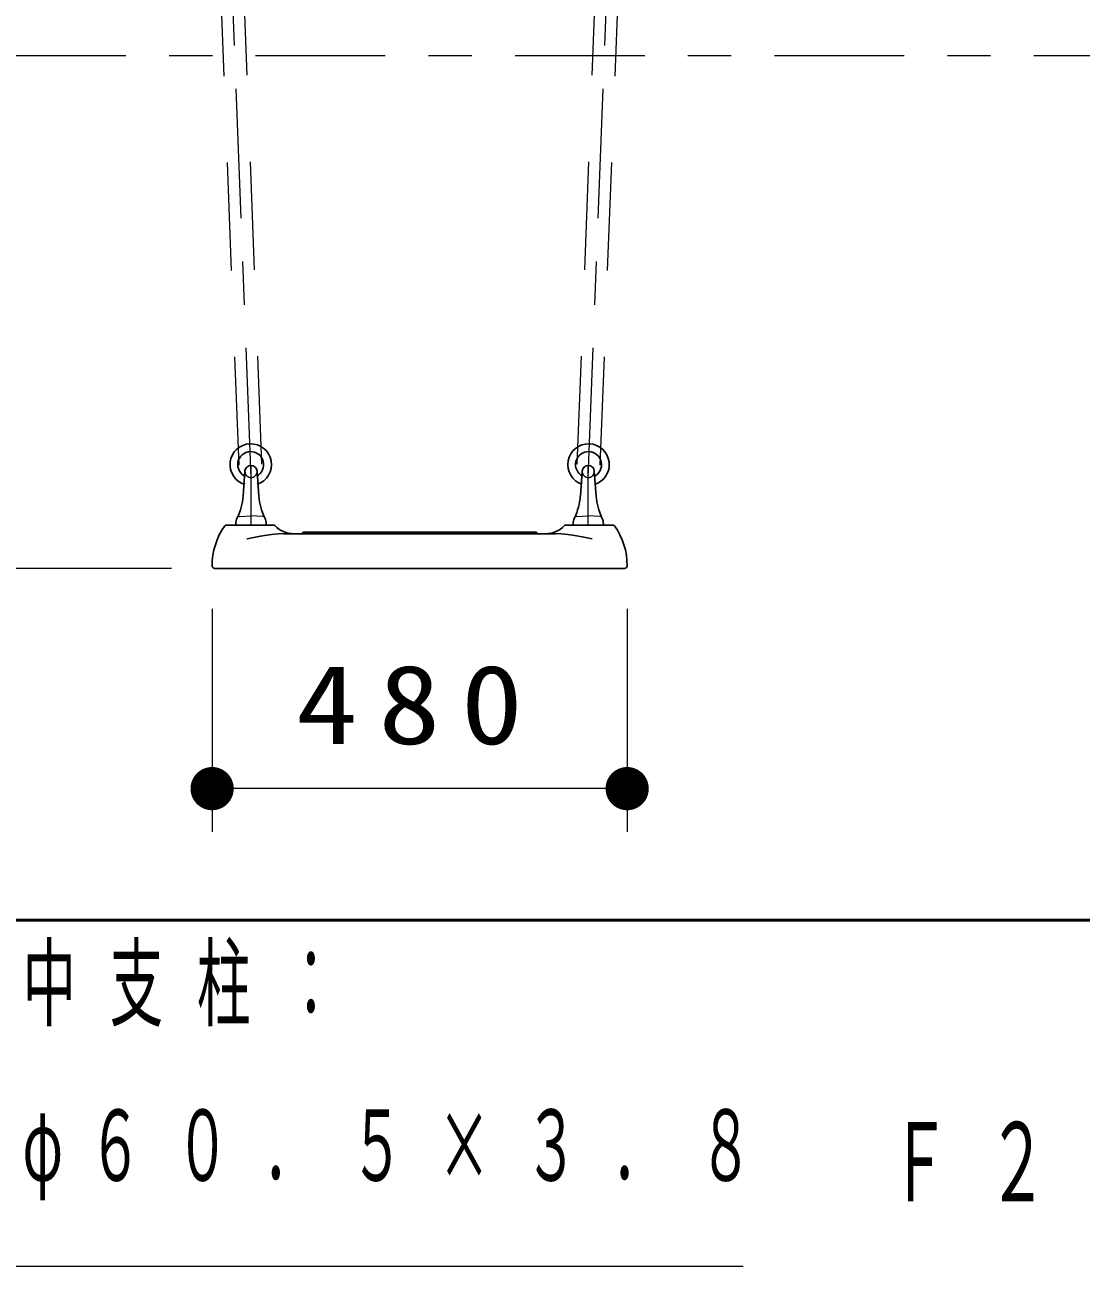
# Model space of a CAD drawing. Units: millimetres on the paper, scale 1:50. Extents: x 200 to 813, y 141 to 438.
# Drawn here: x 299.83 to 324.26, y 199.86 to 228.57 of the extents above; entities that cross this region are included whole.
import ezdxf

# ---------------------------------------------------------------- set-up
doc = ezdxf.new("R2010")
doc.units = ezdxf.units.MM
doc.linetypes.add('USER1', pattern=[4.5, 2.5, -2])
doc.linetypes.add('USER2', pattern=[6, 3, -1, 1, -1])
doc.layers.add('線', color=2, linetype='Continuous', lineweight=25)
doc.layers.add('補助', color=2, linetype='Continuous', lineweight=13)
doc.styles.add('ＭＳ ゴシック', font='')
doc.styles.get('ＭＳ ゴシック').set_extended_font_data('MS Gothic')

# ---------------------------------------------------------------- blocks, each defined once
blk = doc.blocks.new('filled_dot')
at = {"color": 0, "linetype": 'Continuous', "lineweight": -2, "const_width": 1.25}
blk.add_lwpolyline([(-0.625, 0, 1), (0.625, 0, 1)], format="xyb", close=True, dxfattribs=at)

msp = doc.modelspace()

# ---------------------------------------------------------------- linework, layer by layer
at = {"layer": '線', "color": 4, "linetype": 'USER1', "lineweight": 13}
for p, q in [((305.314, 218.408), (303.926, 254.667)), ((312.607, 218.408), (313.996, 254.667)), ((304.784, 218.388), (303.396, 254.647)), ((313.137, 218.388), (314.526, 254.647))]:
    msp.add_line(p, q, dxfattribs=at)
at = {"layer": '線', "color": 1, "linetype": 'USER2', "lineweight": 13}
for p, q in [((305.061, 218.098), (303.661, 254.657)), ((312.861, 218.098), (314.261, 254.657)), ((251.167, 227.858), (327.174, 227.858))]:
    msp.add_line(p, q, dxfattribs=at)
at = {"layer": '線', "color": 7}
for p, q in [((304.921, 218.248), (304.878, 217.668)), ((305.2, 218.248), (305.244, 217.668)), ((312.721, 218.248), (312.678, 217.668)), ((313, 218.248), (313.044, 217.668))]:
    msp.add_line(p, q, dxfattribs=at)
at = {"layer": '線', "linetype": 'USER2', "lineweight": 13}
for p, q in [((305.061, 216.998), (305.061, 218.378)), ((312.861, 216.998), (312.861, 218.378))]:
    msp.add_line(p, q, dxfattribs=at)
at = {"layer": '線', "color": 7, "lineweight": 13}
for p, q in [((304.793, 217.198), (305.061, 217.212)), ((305.328, 217.198), (305.061, 217.212)), ((312.593, 217.198), (312.861, 217.212)), ((313.128, 217.198), (312.861, 217.212)), ((305.387, 216.998), (304.735, 216.998)), ((312.535, 216.998), (313.187, 216.998)), ((303.221, 215.998), (298.32, 215.998)), ((304.161, 215.058), (304.161, 209.903)), ((313.761, 215.058), (313.761, 209.903)), ((313.761, 210.903), (304.161, 210.903))]:
    msp.add_line(p, q, dxfattribs=at)
at = {"layer": '線', "color": 131}
for p, q in [((304.487, 216.998), (305.583, 216.998)), ((305.296, 216.998), (305.335, 216.998)), ((305.821, 216.798), (312.1, 216.798)), ((306.261, 216.831), (306.256, 216.818)), ((306.271, 216.838), (306.371, 216.838)), ((306.371, 216.838), (311.55, 216.838)), ((311.55, 216.838), (311.651, 216.838)), ((311.665, 216.818), (311.66, 216.831)), ((312.338, 216.998), (313.435, 216.998)), ((312.586, 216.998), (312.626, 216.998)), ((313.701, 215.998), (304.221, 215.998))]:
    msp.add_line(p, q, dxfattribs=at)
at = {"layer": '線', "color": 7, "lineweight": 50}
msp.add_line((330.701, 207.858), (290.966, 207.858), dxfattribs=at)
at = {"layer": '線', "color": 7}
for centre, radius, start, end in [((305.054, 218.398), 0.48, 92.1373, 253.5957), ((305.054, 218.398), 0.48, 288.0426, 92.1373), ((312.867, 218.398), 0.48, 87.8627, 251.9574), ((312.867, 218.398), 0.48, 286.4043, 87.8627), ((305.054, 218.398), 0.3, 92.1373, 246.205), ((305.054, 218.398), 0.3, 296.528, 92.1373), ((312.867, 218.398), 0.3, 87.8627, 243.472), ((312.867, 218.398), 0.3, 293.795, 87.8627), ((305.061, 218.238), 0.14, 4.2913, 175.7087), ((312.861, 218.238), 0.14, 4.2913, 175.7087), ((303.481, 217.772), 1.4, 334.3662, 355.7087), ((306.64, 217.772), 1.4, 184.2913, 205.6338), ((311.281, 217.772), 1.4, 334.3662, 355.7087), ((314.44, 217.772), 1.4, 184.2913, 205.6338), ((305.045, 217.022), 0.335, 154.3662, 180), ((305.076, 217.022), 0.335, 0, 24.9727), ((312.845, 217.022), 0.335, 155.0273, 180), ((312.876, 217.022), 0.335, 0, 25.6338)]:
    msp.add_arc(centre, radius, start, end, dxfattribs=at)
at = {"layer": '線', "color": 7, "linetype": 'USER1', "lineweight": 13}
for centre in [(305.061, 218.238), (312.861, 218.238)]:
    msp.add_arc(centre, 0.14, 175.7087, 4.2913, dxfattribs=at)
at = {"layer": '線', "color": 7, "lineweight": 13}
for centre, radius, start, end in [((304.796, 217.138), 0.06, 90, 155.0273), ((305.325, 217.138), 0.06, 24.9727, 90), ((312.596, 217.138), 0.06, 90, 155.0273), ((313.125, 217.138), 0.06, 24.9727, 90), ((304.735, 217.022), 0.024, 180, 270), ((305.387, 217.022), 0.024, 270, 0), ((312.535, 217.022), 0.024, 180, 270), ((313.187, 217.022), 0.024, 270, 0)]:
    msp.add_arc(centre, radius, start, end, dxfattribs=at)
at = {"layer": '線', "color": 131}
for centre, radius, start, end in [((305.761, 216.058), 1.6, 144.7656, 180), ((304.487, 216.958), 0.04, 90, 144.7656), ((305.583, 216.958), 0.04, 43.4325, 90), ((306.048, 217.398), 0.6, 223.4325, 270), ((306.228, 216.828), 0.03, 270, 340), ((306.271, 216.828), 0.01, 90, 160), ((311.651, 216.828), 0.01, 20, 90), ((311.693, 216.828), 0.03, 200, 270), ((311.874, 217.398), 0.6, 270, 316.5675), ((312.338, 216.958), 0.04, 90, 136.5675), ((313.435, 216.958), 0.04, 35.2344, 90), ((312.161, 216.058), 1.6, 0, 35.2344), ((304.221, 216.058), 0.06, 180, 270), ((313.701, 216.058), 0.06, 270, 0)]:
    msp.add_arc(centre, radius, start, end, dxfattribs=at)
at = {"layer": '線', "color": 131, "lineweight": 13}
for points, knots in [([(305.613, 216.786), (305.609, 216.786), (305.606, 216.785), (305.603, 216.785), (305.599, 216.785), (305.596, 216.784), (305.593, 216.784), (305.59, 216.784), (305.586, 216.783), (305.583, 216.783), (305.58, 216.783), (305.576, 216.782), (305.573, 216.782), (305.57, 216.781), (305.567, 216.781), (305.563, 216.781), (305.56, 216.78), (305.557, 216.78), (305.553, 216.779), (305.55, 216.779), (305.547, 216.779), (305.544, 216.778), (305.54, 216.778), (305.537, 216.777), (305.534, 216.777), (305.53, 216.777), (305.527, 216.776), (305.524, 216.776), (305.521, 216.775), (305.517, 216.775), (305.514, 216.775), (305.511, 216.774), (305.507, 216.774), (305.504, 216.773), (305.501, 216.773), (305.498, 216.772), (305.494, 216.772), (305.491, 216.771), (305.488, 216.771), (305.484, 216.771), (305.481, 216.77), (305.478, 216.77), (305.475, 216.769), (305.471, 216.769), (305.468, 216.768), (305.465, 216.768), (305.461, 216.767), (305.458, 216.767), (305.455, 216.766), (305.452, 216.766), (305.448, 216.765), (305.445, 216.765), (305.442, 216.764), (305.439, 216.764), (305.435, 216.763), (305.432, 216.763), (305.429, 216.762), (305.425, 216.762), (305.422, 216.762), (305.419, 216.761), (305.416, 216.76), (305.412, 216.76), (305.409, 216.759), (305.406, 216.759), (305.403, 216.758), (305.399, 216.758), (305.396, 216.757), (305.393, 216.757), (305.389, 216.756), (305.386, 216.756), (305.383, 216.755), (305.38, 216.755), (305.376, 216.754), (305.373, 216.754), (305.37, 216.753), (305.367, 216.753), (305.363, 216.752), (305.36, 216.752), (305.357, 216.751), (305.354, 216.751), (305.35, 216.75), (305.347, 216.749), (305.344, 216.749), (305.34, 216.748), (305.337, 216.748), (305.334, 216.747), (305.331, 216.747), (305.327, 216.746), (305.324, 216.746), (305.321, 216.745), (305.318, 216.744), (305.314, 216.744), (305.311, 216.743), (305.308, 216.743), (305.305, 216.742), (305.301, 216.742), (305.298, 216.741), (305.295, 216.74), (305.292, 216.74), (305.288, 216.739), (305.285, 216.739), (305.282, 216.738), (305.278, 216.738), (305.275, 216.737), (305.272, 216.736), (305.269, 216.736), (305.265, 216.735), (305.262, 216.735), (305.259, 216.734), (305.256, 216.733), (305.252, 216.733), (305.249, 216.732), (305.246, 216.732), (305.243, 216.731), (305.239, 216.73), (305.236, 216.73), (305.233, 216.729), (305.23, 216.729), (305.226, 216.728), (305.223, 216.727), (305.22, 216.727), (305.217, 216.726), (305.213, 216.726), (305.21, 216.725), (305.207, 216.724), (305.204, 216.724), (305.2, 216.723), (305.197, 216.722), (305.194, 216.722), (305.191, 216.721), (305.187, 216.721), (305.184, 216.72), (305.181, 216.719), (305.178, 216.719), (305.174, 216.718), (305.171, 216.717), (305.168, 216.717), (305.165, 216.716), (305.161, 216.716), (305.158, 216.715), (305.155, 216.714), (305.152, 216.714), (305.148, 216.713), (305.145, 216.712), (305.142, 216.712), (305.139, 216.711), (305.135, 216.71), (305.132, 216.71), (305.129, 216.709), (305.126, 216.708), (305.122, 216.708), (305.119, 216.707), (305.116, 216.706), (305.113, 216.706), (305.109, 216.705), (305.106, 216.704), (305.103, 216.704), (305.1, 216.703), (305.096, 216.702), (305.093, 216.702), (305.09, 216.701), (305.087, 216.7), (305.083, 216.7), (305.08, 216.699), (305.077, 216.698), (305.074, 216.698), (305.07, 216.697), (305.067, 216.696), (305.064, 216.696), (305.061, 216.695), (305.058, 216.694), (305.054, 216.694), (305.051, 216.693), (305.048, 216.692), (305.045, 216.692), (305.041, 216.691), (305.038, 216.69), (305.035, 216.69), (305.032, 216.689), (305.028, 216.688), (305.025, 216.688), (305.022, 216.687), (305.019, 216.686), (305.015, 216.686), (305.012, 216.685), (305.009, 216.684), (305.006, 216.683), (305.002, 216.683), (304.999, 216.682), (304.996, 216.681), (304.993, 216.681), (304.99, 216.68), (304.986, 216.679), (304.983, 216.679), (304.98, 216.678), (304.977, 216.677), (304.973, 216.676), (304.97, 216.676), (304.967, 216.675)], [0, 0, 0, 0, 1, 1, 1, 2, 2, 2, 3, 3, 3, 4, 4, 4, 5, 5, 5, 6, 6, 6, 7, 7, 7, 8, 8, 8, 9, 9, 9, 10, 10, 10, 11, 11, 11, 12, 12, 12, 13, 13, 13, 14, 14, 14, 15, 15, 15, 16, 16, 16, 17, 17, 17, 18, 18, 18, 19, 19, 19, 20, 20, 20, 21, 21, 21, 22, 22, 22, 23, 23, 23, 24, 24, 24, 25, 25, 25, 26, 26, 26, 27, 27, 27, 28, 28, 28, 29, 29, 29, 30, 30, 30, 31, 31, 31, 32, 32, 32, 33, 33, 33, 34, 34, 34, 35, 35, 35, 36, 36, 36, 37, 37, 37, 38, 38, 38, 39, 39, 39, 40, 40, 40, 41, 41, 41, 42, 42, 42, 43, 43, 43, 44, 44, 44, 45, 45, 45, 46, 46, 46, 47, 47, 47, 48, 48, 48, 49, 49, 49, 50, 50, 50, 51, 51, 51, 52, 52, 52, 53, 53, 53, 54, 54, 54, 55, 55, 55, 56, 56, 56, 57, 57, 57, 58, 58, 58, 59, 59, 59, 60, 60, 60, 61, 61, 61, 62, 62, 62, 63, 63, 63, 64, 64, 64, 65, 65, 65, 66, 66, 66, 66]), ([(305.821, 216.798), (305.819, 216.798), (305.816, 216.798), (305.814, 216.798), (305.812, 216.798), (305.809, 216.798), (305.807, 216.798), (305.805, 216.798), (305.802, 216.798), (305.8, 216.798), (305.798, 216.798), (305.795, 216.798), (305.793, 216.798), (305.791, 216.798), (305.789, 216.798), (305.786, 216.797), (305.784, 216.797), (305.782, 216.797), (305.779, 216.797), (305.777, 216.797), (305.775, 216.797), (305.772, 216.797), (305.77, 216.797), (305.768, 216.797), (305.765, 216.797), (305.763, 216.797), (305.761, 216.797), (305.758, 216.797), (305.756, 216.797), (305.754, 216.796), (305.751, 216.796), (305.749, 216.796), (305.747, 216.796), (305.744, 216.796), (305.742, 216.796), (305.74, 216.796), (305.738, 216.796), (305.735, 216.796), (305.733, 216.795), (305.731, 216.795), (305.728, 216.795), (305.726, 216.795), (305.724, 216.795), (305.721, 216.795), (305.719, 216.795), (305.717, 216.795), (305.714, 216.794), (305.712, 216.794), (305.71, 216.794), (305.707, 216.794), (305.705, 216.794), (305.703, 216.794), (305.7, 216.794), (305.698, 216.793), (305.696, 216.793), (305.694, 216.793), (305.691, 216.793), (305.689, 216.793), (305.687, 216.793), (305.684, 216.792), (305.682, 216.792), (305.68, 216.792), (305.677, 216.792), (305.675, 216.792), (305.673, 216.791), (305.67, 216.791), (305.668, 216.791), (305.666, 216.791), (305.663, 216.791), (305.661, 216.791), (305.659, 216.79), (305.657, 216.79), (305.654, 216.79), (305.652, 216.79), (305.65, 216.79), (305.647, 216.789), (305.645, 216.789), (305.643, 216.789), (305.64, 216.789), (305.638, 216.788), (305.636, 216.788), (305.633, 216.788), (305.631, 216.788), (305.629, 216.788), (305.626, 216.787), (305.624, 216.787), (305.622, 216.787), (305.62, 216.787), (305.617, 216.786), (305.615, 216.786), (305.613, 216.786)], [0, 0, 0, 0, 1, 1, 1, 2, 2, 2, 3, 3, 3, 4, 4, 4, 5, 5, 5, 6, 6, 6, 7, 7, 7, 8, 8, 8, 9, 9, 9, 10, 10, 10, 11, 11, 11, 12, 12, 12, 13, 13, 13, 14, 14, 14, 15, 15, 15, 16, 16, 16, 17, 17, 17, 18, 18, 18, 19, 19, 19, 20, 20, 20, 21, 21, 21, 22, 22, 22, 23, 23, 23, 24, 24, 24, 25, 25, 25, 26, 26, 26, 27, 27, 27, 28, 28, 28, 29, 29, 29, 30, 30, 30, 30]), ([(312.309, 216.786), (312.306, 216.786), (312.304, 216.786), (312.302, 216.787), (312.3, 216.787), (312.297, 216.787), (312.295, 216.787), (312.293, 216.788), (312.29, 216.788), (312.288, 216.788), (312.286, 216.788), (312.283, 216.788), (312.281, 216.789), (312.279, 216.789), (312.276, 216.789), (312.274, 216.789), (312.272, 216.79), (312.27, 216.79), (312.267, 216.79), (312.265, 216.79), (312.263, 216.79), (312.26, 216.791), (312.258, 216.791), (312.256, 216.791), (312.253, 216.791), (312.251, 216.791), (312.249, 216.791), (312.246, 216.792), (312.244, 216.792), (312.242, 216.792), (312.239, 216.792), (312.237, 216.792), (312.235, 216.793), (312.233, 216.793), (312.23, 216.793), (312.228, 216.793), (312.226, 216.793), (312.223, 216.793), (312.221, 216.794), (312.219, 216.794), (312.216, 216.794), (312.214, 216.794), (312.212, 216.794), (312.209, 216.794), (312.207, 216.794), (312.205, 216.795), (312.202, 216.795), (312.2, 216.795), (312.198, 216.795), (312.195, 216.795), (312.193, 216.795), (312.191, 216.795), (312.189, 216.795), (312.186, 216.796), (312.184, 216.796), (312.182, 216.796), (312.179, 216.796), (312.177, 216.796), (312.175, 216.796), (312.172, 216.796), (312.17, 216.796), (312.168, 216.796), (312.165, 216.797), (312.163, 216.797), (312.161, 216.797), (312.158, 216.797), (312.156, 216.797), (312.154, 216.797), (312.151, 216.797), (312.149, 216.797), (312.147, 216.797), (312.145, 216.797), (312.142, 216.797), (312.14, 216.797), (312.138, 216.797), (312.135, 216.797), (312.133, 216.798), (312.131, 216.798), (312.128, 216.798), (312.126, 216.798), (312.124, 216.798), (312.121, 216.798), (312.119, 216.798), (312.117, 216.798), (312.114, 216.798), (312.112, 216.798), (312.11, 216.798), (312.107, 216.798), (312.105, 216.798), (312.103, 216.798), (312.1, 216.798)], [0, 0, 0, 0, 1, 1, 1, 2, 2, 2, 3, 3, 3, 4, 4, 4, 5, 5, 5, 6, 6, 6, 7, 7, 7, 8, 8, 8, 9, 9, 9, 10, 10, 10, 11, 11, 11, 12, 12, 12, 13, 13, 13, 14, 14, 14, 15, 15, 15, 16, 16, 16, 17, 17, 17, 18, 18, 18, 19, 19, 19, 20, 20, 20, 21, 21, 21, 22, 22, 22, 23, 23, 23, 24, 24, 24, 25, 25, 25, 26, 26, 26, 27, 27, 27, 28, 28, 28, 29, 29, 29, 30, 30, 30, 30]), ([(312.955, 216.675), (312.951, 216.676), (312.948, 216.676), (312.945, 216.677), (312.942, 216.678), (312.938, 216.679), (312.935, 216.679), (312.932, 216.68), (312.929, 216.681), (312.925, 216.681), (312.922, 216.682), (312.919, 216.683), (312.916, 216.683), (312.913, 216.684), (312.909, 216.685), (312.906, 216.686), (312.903, 216.686), (312.9, 216.687), (312.896, 216.688), (312.893, 216.688), (312.89, 216.689), (312.887, 216.69), (312.883, 216.69), (312.88, 216.691), (312.877, 216.692), (312.874, 216.692), (312.87, 216.693), (312.867, 216.694), (312.864, 216.694), (312.861, 216.695), (312.857, 216.696), (312.854, 216.696), (312.851, 216.697), (312.848, 216.698), (312.844, 216.698), (312.841, 216.699), (312.838, 216.7), (312.835, 216.7), (312.832, 216.701), (312.828, 216.702), (312.825, 216.702), (312.822, 216.703), (312.819, 216.704), (312.815, 216.704), (312.812, 216.705), (312.809, 216.706), (312.806, 216.706), (312.802, 216.707), (312.799, 216.708), (312.796, 216.708), (312.793, 216.709), (312.789, 216.71), (312.786, 216.71), (312.783, 216.711), (312.78, 216.712), (312.776, 216.712), (312.773, 216.713), (312.77, 216.714), (312.767, 216.714), (312.763, 216.715), (312.76, 216.716), (312.757, 216.716), (312.754, 216.717), (312.75, 216.717), (312.747, 216.718), (312.744, 216.719), (312.741, 216.719), (312.737, 216.72), (312.734, 216.721), (312.731, 216.721), (312.728, 216.722), (312.724, 216.722), (312.721, 216.723), (312.718, 216.724), (312.715, 216.724), (312.711, 216.725), (312.708, 216.726), (312.705, 216.726), (312.702, 216.727), (312.698, 216.727), (312.695, 216.728), (312.692, 216.729), (312.689, 216.729), (312.685, 216.73), (312.682, 216.73), (312.679, 216.731), (312.676, 216.732), (312.672, 216.732), (312.669, 216.733), (312.666, 216.733), (312.663, 216.734), (312.659, 216.735), (312.656, 216.735), (312.653, 216.736), (312.649, 216.736), (312.646, 216.737), (312.643, 216.738), (312.64, 216.738), (312.636, 216.739), (312.633, 216.739), (312.63, 216.74), (312.627, 216.74), (312.623, 216.741), (312.62, 216.742), (312.617, 216.742), (312.614, 216.743), (312.61, 216.743), (312.607, 216.744), (312.604, 216.744), (312.601, 216.745), (312.597, 216.746), (312.594, 216.746), (312.591, 216.747), (312.588, 216.747), (312.584, 216.748), (312.581, 216.748), (312.578, 216.749), (312.574, 216.749), (312.571, 216.75), (312.568, 216.751), (312.565, 216.751), (312.561, 216.752), (312.558, 216.752), (312.555, 216.753), (312.552, 216.753), (312.548, 216.754), (312.545, 216.754), (312.542, 216.755), (312.539, 216.755), (312.535, 216.756), (312.532, 216.756), (312.529, 216.757), (312.525, 216.757), (312.522, 216.758), (312.519, 216.758), (312.516, 216.759), (312.512, 216.759), (312.509, 216.76), (312.506, 216.761), (312.503, 216.761), (312.499, 216.762), (312.496, 216.762), (312.493, 216.762), (312.489, 216.763), (312.486, 216.763), (312.483, 216.764), (312.48, 216.764), (312.476, 216.765), (312.473, 216.765), (312.47, 216.766), (312.467, 216.766), (312.463, 216.767), (312.46, 216.767), (312.457, 216.768), (312.453, 216.768), (312.45, 216.769), (312.447, 216.769), (312.444, 216.77), (312.44, 216.77), (312.437, 216.771), (312.434, 216.771), (312.43, 216.771), (312.427, 216.772), (312.424, 216.772), (312.421, 216.773), (312.417, 216.773), (312.414, 216.774), (312.411, 216.774), (312.407, 216.775), (312.404, 216.775), (312.401, 216.775), (312.398, 216.776), (312.394, 216.776), (312.391, 216.777), (312.388, 216.777), (312.384, 216.777), (312.381, 216.778), (312.378, 216.778), (312.375, 216.779), (312.371, 216.779), (312.368, 216.779), (312.365, 216.78), (312.361, 216.78), (312.358, 216.781), (312.355, 216.781), (312.352, 216.781), (312.348, 216.782), (312.345, 216.782), (312.342, 216.782), (312.338, 216.783), (312.335, 216.783), (312.332, 216.784), (312.329, 216.784), (312.325, 216.784), (312.322, 216.785), (312.319, 216.785), (312.315, 216.785), (312.312, 216.786), (312.309, 216.786)], [0, 0, 0, 0, 1, 1, 1, 2, 2, 2, 3, 3, 3, 4, 4, 4, 5, 5, 5, 6, 6, 6, 7, 7, 7, 8, 8, 8, 9, 9, 9, 10, 10, 10, 11, 11, 11, 12, 12, 12, 13, 13, 13, 14, 14, 14, 15, 15, 15, 16, 16, 16, 17, 17, 17, 18, 18, 18, 19, 19, 19, 20, 20, 20, 21, 21, 21, 22, 22, 22, 23, 23, 23, 24, 24, 24, 25, 25, 25, 26, 26, 26, 27, 27, 27, 28, 28, 28, 29, 29, 29, 30, 30, 30, 31, 31, 31, 32, 32, 32, 33, 33, 33, 34, 34, 34, 35, 35, 35, 36, 36, 36, 37, 37, 37, 38, 38, 38, 39, 39, 39, 40, 40, 40, 41, 41, 41, 42, 42, 42, 43, 43, 43, 44, 44, 44, 45, 45, 45, 46, 46, 46, 47, 47, 47, 48, 48, 48, 49, 49, 49, 50, 50, 50, 51, 51, 51, 52, 52, 52, 53, 53, 53, 54, 54, 54, 55, 55, 55, 56, 56, 56, 57, 57, 57, 58, 58, 58, 59, 59, 59, 60, 60, 60, 61, 61, 61, 62, 62, 62, 63, 63, 63, 64, 64, 64, 65, 65, 65, 66, 66, 66, 66])]:
    msp.add_open_spline(points, degree=3, knots=knots, dxfattribs=at)
at = {"layer": '補助'}
for p, q in [((299.049, 199.858), (300.049, 199.858)), ((300.049, 199.858), (316.444, 199.858))]:
    msp.add_line(p, q, dxfattribs=at)

# ---------------------------------------------------------------- block references
at = {"layer": '線', "color": 7, "lineweight": 13, "xscale": 0.4, "yscale": 0.4}
msp.add_blockref('filled_dot', (304.161, 210.903), dxfattribs=at)
at = {"layer": '線', "color": 7, "lineweight": 13, "xscale": 0.4, "yscale": 0.4, "rotation": 180}
msp.add_blockref('filled_dot', (313.761, 210.903), dxfattribs=at)

# ---------------------------------------------------------------- texts
at = {"layer": '線', "color": 7, "insert": (308.961, 211.903), "char_height": 1.833, "attachment_point": 8, "style": 'ＭＳ ゴシック'}
msp.add_mtext('\\T1.33;\\W1.15;480', dxfattribs=at)
at = {"layer": '補助', "attachment_point": 1, "style": 'ＭＳ ゴシック'}
for s, insert, char_height in [('\\T1.63;\\W0.55;中支柱：', (299.774, 207.233), 1.65), ('\\T1.63;\\W0.55;φ６０．５×３．８', (299.774, 203.483), 1.65), ('\\T1.64;\\W0.55;Ｆ２', (319.844, 203.191), 1.833)]:
    msp.add_mtext(s, dxfattribs=dict(at, insert=insert, char_height=char_height))

doc.saveas('drawing.dxf')
